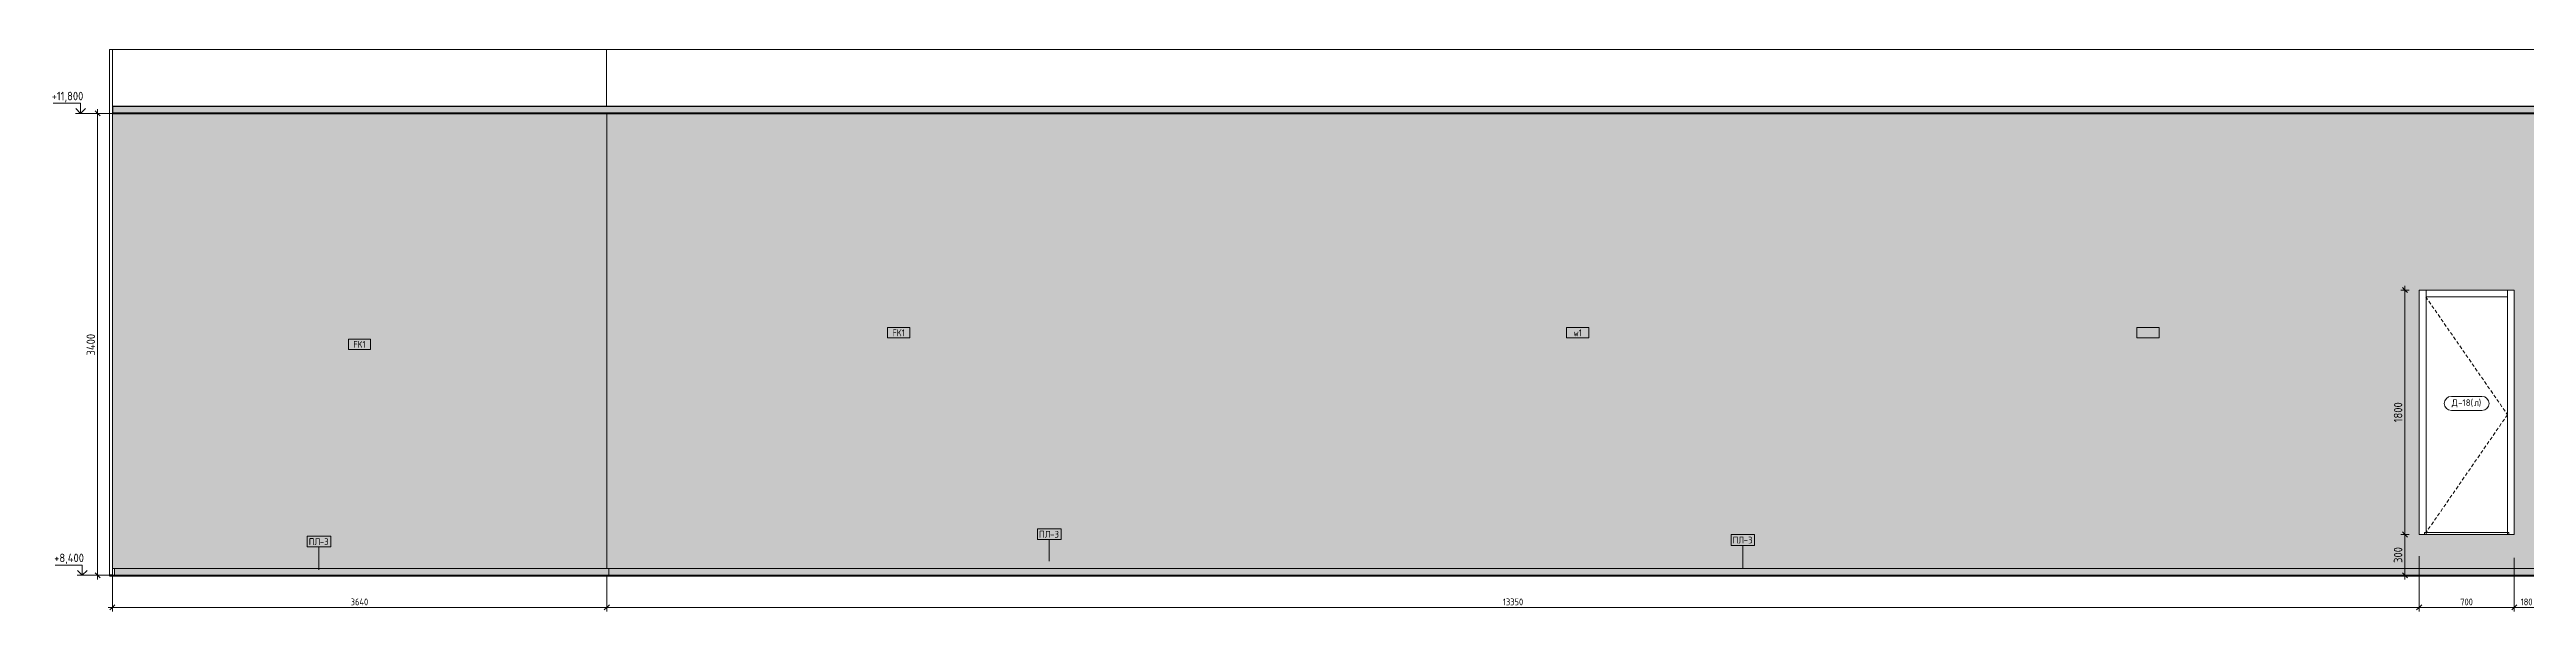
# Model space of a CAD drawing. Header units: millimetres. Extents: x 35124 to 170704, y -1987 to 12522.
# Drawn here: x 80015 to 98256, y 8134 to 12270 of the extents above; entities that cross this region are included whole.
import ezdxf

# ---------------------------------------------------------------- set-up
doc = ezdxf.new("R2010")
doc.units = ezdxf.units.MM
doc.linetypes.add('200_ШТРИХ__ш1_п0_6_', pattern=[40, 25, -15])
for name, color, linetype, lineweight in [('A-ANNO-DIMS', 7, 'Continuous', 9), ('A-ANNO-DIMS-25', 7, 'Continuous', 9), ('A-DOOR', 7, 'Continuous', 9), ('A-DOOR-2', 7, '200_ШТРИХ__ш1_п0_6_', 9), ('A-DOOR-FRAM-1', 7, 'Continuous', 9), ('A-DOOR-IDEN', 7, 'Continuous', 9), ('A-FLOR', 7, 'Continuous', 9), ('A-GENM', 7, 'Continuous', 9), ('A-GENM-IDEN', 7, 'Continuous', 9), ('A-WALL-IDEN', 7, 'Continuous', 9), ('A-WALL-PATT', 7, 'Continuous', 9), ('G-ANNO-DIMS', 7, 'Continuous', 9), ('G-ANNO-DIMS-1', 7, 'Continuous', 20), ('I-WALL', 7, 'Continuous', 9)]:
    doc.layers.add(name, color=color, linetype=linetype, lineweight=lineweight)
for name, color, linetype, lineweight, true_color in [('A-CLNG-1', 7, 'Continuous', 9, 0x787878), ('A-CLNG-FNSH-1', 7, 'Continuous', 30, 0x3c3c3c), ('A-FLOR-FNSH-1', 7, 'Continuous', 30, 0x3c3c3c), ('A-WALL-4', 7, 'Continuous', 30, 0x3c3c3c)]:
    doc.layers.add(name, color=color, linetype=linetype, lineweight=lineweight, true_color=true_color)
doc.styles.add('GOST Common_1', font='GOST_Common.ttf', dxfattribs={"height": 50})
doc.styles.add('GOST Common_2', font='GOST_Common.ttf', dxfattribs={"width": 0.9, "height": 50})
doc.styles.add('ISOCPEUR_1', font='isocpeur.ttf', dxfattribs={"width": 0.9, "height": 62.5})
doc.styles.add('ISOCPEUR_2', font='isocpeur.ttf', dxfattribs={"width": 0.9, "height": 50})
doc.dimstyles.new('ISO-2_0_0_9К_Средний_округл2', dxfattribs={"dimscale": 304.8, "dimtxt": 49.799059, "dimasz": 0.123031, "dimexe": 0.098425, "dimexo": 0, "dimgap": 0, "dimtad": 1, "dimdec": 0, "dimrnd": 10, "dimzin": 0, "dimdsep": 46, "dimtxsty": 'ISOCPEUR_2', "dimblk1": 'OBLIQUE', "dimblk2": 'OBLIQUE', "dimsah": 1, "dimcen": 0.09, "dimdle": 0.098425, "dimazin": 0, "dimtfac": 1, "dimtdec": 4, "dimtix": 1, "dimtmove": 0, "dimatfit": 3, "dimfxl": 1, "dimtvp": 1, "dimtolj": 1, "dimtzin": 0, "dimarcsym": 2})
doc.dimstyles.new('ISO-2_5_0_9К_БОЛЬШОЙ_1', dxfattribs={"dimscale": 304.8, "dimtxt": 62.248823, "dimasz": 0.123031, "dimexe": 0.098425, "dimexo": 0.246063, "dimgap": 0, "dimtad": 1, "dimdec": 0, "dimrnd": 10, "dimzin": 0, "dimdsep": 46, "dimtxsty": 'ISOCPEUR_1', "dimblk1": 'OBLIQUE', "dimblk2": 'OBLIQUE', "dimsah": 1, "dimcen": 0.09, "dimdle": 0.098425, "dimazin": 0, "dimtfac": 1, "dimtdec": 4, "dimtix": 1, "dimtmove": 0, "dimatfit": 3, "dimfxl": 1, "dimtvp": 1, "dimtolj": 1, "dimtzin": 0, "dimarcsym": 2})

# ---------------------------------------------------------------- blocks, each defined once
blk = doc.blocks.new('110_Дверь_СКБ_1Ст - д-18 700x2100h_Технический шкаф ЭОМ и СС-23257539-Развертка 3_19-1')
at = {"layer": 'A-DOOR'}
for p, q in [((56398, 10450), (55798, 10450)), ((55798, 8714), (55798, 10450)), ((56398, 10450), (56398, 8714)), ((56398, 8714), (55798, 8714))]:
    blk.add_line(p, q, dxfattribs=at)
at = {"layer": 'A-DOOR-2'}
for p, q in [((55796, 10450), (56398, 9582)), ((56398, 9582), (55798, 8714))]:
    blk.add_line(p, q, dxfattribs=at)
at = {"layer": 'A-DOOR-FRAM-1'}
for p, q in [((55798, 10450), (55798, 10500)), ((55798, 10500), (55798, 8700)), ((56398, 10450), (55798, 10450)), ((56398, 10500), (56398, 10450)), ((56398, 10500), (56398, 8700)), ((55788, 8700), (55788, 8714)), ((56408, 8714), (55788, 8714)), ((56408, 8714), (56408, 8700))]:
    blk.add_line(p, q, dxfattribs=at)
blk = doc.blocks.new('Плинтус - Плинтус темный _ст_школа_-32862111-Развертка 3_19-1')
at = {"layer": 'A-GENM'}
blk.add_hatch(color=256, dxfattribs=at).paths.add_polyline_path([(42400, 8400), (42416, 8400), (42416, 8450), (38776, 8450), (38776, 8400), (42380, 8400)])
for p in [(38776, 8450), (42416, 8400)]:
    blk.add_line(p, (42416, 8450), dxfattribs=at)
blk = doc.blocks.new('Плинтус - Плинтус темный _ст_школа_-33411867-Развертка 3_19-1')
at = {"layer": 'A-GENM'}
blk.add_line((42416, 8450), (42416, 8400), dxfattribs=at)
blk = doc.blocks.new('Плинтус - Плинтус темный _ст_школа_-32863966-Развертка 3_19-1')
at = {"layer": 'A-GENM'}
blk.add_hatch(color=256, dxfattribs=at).paths.add_polyline_path([(59036, 8400), (59103, 8400), (59103, 8450), (42416, 8450), (42416, 8400), (58832, 8400)])
for p in [(42416, 8450), (59103, 8400)]:
    blk.add_line(p, (59103, 8450), dxfattribs=at)
blk = doc.blocks.new('Плинтус - Плинтус темный _ст_школа_-32862286-Развертка 3_19-1')
at = {"layer": 'A-GENM'}
for p, q in [((38761, 8400), (38761, 8450)), ((38776, 8450), (38761, 8450)), ((38776, 8400), (38776, 8450))]:
    blk.add_line(p, q, dxfattribs=at)
blk = doc.blocks.new('Плинтус - Плинтус темный _ст_школа_-V6-Развертка 3_19-1')
at = {"layer": 'A-GENM'}
for p in [(38776, 8450), (42416, 8400)]:
    blk.add_line(p, (42416, 8450), dxfattribs=at)
blk = doc.blocks.new('Плинтус - Плинтус темный _ст_школа_-32863956-Развертка 3_19-1')
at = {"layer": 'A-GENM'}
blk.add_line((38761, 8400), (38761, 8450), dxfattribs=at)
blk = doc.blocks.new('Высотные отметки - Стрелка_Верх-17668718-Развертка 3_19-1')
at = {"layer": 'G-ANNO-DIMS'}
for p, q in [((38525, 11875), (38325, 11875)), ((38525, 11800), (38525, 11875)), ((38563, 11800), (38488, 11800))]:
    blk.add_line(p, q, dxfattribs=at)
at = {"layer": 'G-ANNO-DIMS-1'}
for q in [(38490, 11835), (38561, 11835)]:
    blk.add_line((38525, 11800), q, dxfattribs=at)
blk = doc.blocks.new('DIMBLOCK34-Развертка 3_19-1')
at = {"layer": 'A-ANNO-DIMS-25'}
for p, q in [((98166, 8528), (98166, 8134)), ((98166, 8164), (98166, 8528)), ((98346, 8540), (98346, 8134)), ((98346, 8164), (98346, 8540)), ((98346, 8164), (98166, 8164))]:
    blk.add_line(p, q, dxfattribs=at)
at = {"layer": 'A-ANNO-DIMS-25', "lineweight": 20}
for p, q in [((98166, 8164), (98147, 8145)), ((98166, 8164), (98184, 8183)), ((98346, 8164), (98327, 8145)), ((98346, 8164), (98364, 8183))]:
    blk.add_line(p, q, dxfattribs=at)
at = {"layer": 'A-ANNO-DIMS-25', "color": 0, "insert": (98213, 8229), "char_height": 50, "width": 103.43, "attachment_point": 1, "line_spacing_factor": 1.149209, "style": 'ISOCPEUR_2'}
blk.add_mtext('180', dxfattribs=at)
blk = doc.blocks.new('_Oblique')
at = {"color": 0, "linetype": 'ByBlock', "lineweight": -2}
blk.add_line((-0.5, -0.5), (0.5, 0.5), dxfattribs=at)
blk = doc.blocks.new('DIMBLOCK35-Развертка 3_19-1')
at = {"layer": 'A-ANNO-DIMS-25'}
for p, q in [((97466, 8540), (97466, 8134)), ((97466, 8164), (97466, 8540)), ((98166, 8528), (98166, 8134)), ((98166, 8164), (98166, 8528)), ((98166, 8164), (97466, 8164))]:
    blk.add_line(p, q, dxfattribs=at)
at = {"layer": 'A-ANNO-DIMS-25', "lineweight": 20}
for p, q in [((97466, 8164), (97447, 8145)), ((97466, 8164), (97484, 8183)), ((98166, 8164), (98147, 8145)), ((98166, 8164), (98184, 8183))]:
    blk.add_line(p, q, dxfattribs=at)
at = {"layer": 'A-ANNO-DIMS-25', "color": 0, "insert": (97768, 8229), "char_height": 50, "width": 113.77, "attachment_point": 1, "line_spacing_factor": 1.149209, "style": 'ISOCPEUR_2'}
blk.add_mtext('700', dxfattribs=at)
blk = doc.blocks.new('DIMBLOCK36-Развертка 3_19-1')
at = {"layer": 'A-ANNO-DIMS-25'}
for p, q in [((84119, 8400), (84119, 8134)), ((84119, 8164), (84119, 8400)), ((97466, 8540), (97466, 8134)), ((97466, 8164), (97466, 8540)), ((97466, 8164), (84119, 8164))]:
    blk.add_line(p, q, dxfattribs=at)
at = {"layer": 'A-ANNO-DIMS-25', "lineweight": 20}
for p, q in [((84119, 8164), (84100, 8145)), ((84119, 8164), (84138, 8183)), ((97466, 8164), (97447, 8145)), ((97466, 8164), (97484, 8183))]:
    blk.add_line(p, q, dxfattribs=at)
at = {"layer": 'A-ANNO-DIMS-25', "color": 0, "insert": (90718, 8229), "char_height": 50, "width": 179.28, "attachment_point": 1, "line_spacing_factor": 1.149209, "style": 'ISOCPEUR_2'}
blk.add_mtext('13350', dxfattribs=at)
blk = doc.blocks.new('DIMBLOCK37-Развертка 3_19-1')
at = {"layer": 'A-ANNO-DIMS-25'}
for p, q in [((80478, 8400), (80478, 8134)), ((80478, 8164), (80478, 8400)), ((84119, 8400), (84119, 8134)), ((84119, 8164), (84119, 8400)), ((84119, 8164), (80448, 8164))]:
    blk.add_line(p, q, dxfattribs=at)
at = {"layer": 'A-ANNO-DIMS-25', "lineweight": 20}
for p, q in [((80478, 8164), (80459, 8145)), ((80478, 8164), (80497, 8183)), ((84119, 8164), (84100, 8145)), ((84119, 8164), (84138, 8183))]:
    blk.add_line(p, q, dxfattribs=at)
at = {"layer": 'A-ANNO-DIMS-25', "color": 0, "insert": (82233, 8229), "char_height": 50, "width": 157.44, "attachment_point": 1, "line_spacing_factor": 1.149209, "style": 'ISOCPEUR_2'}
blk.add_mtext('3640', dxfattribs=at)
blk = doc.blocks.new('DIMBLOCK38-Развертка 3_19-1')
at = {"layer": 'A-ANNO-DIMS-25'}
for p, q in [((97391, 10500), (97330, 10500)), ((97360, 10530), (97360, 8700)), ((97360, 10500), (97391, 10500)), ((97391, 8700), (97330, 8700)), ((97360, 8700), (97391, 8700))]:
    blk.add_line(p, q, dxfattribs=at)
at = {"layer": 'A-ANNO-DIMS-25', "lineweight": 20}
for p, q in [((97360, 10500), (97342, 10519)), ((97360, 10500), (97379, 10481)), ((97360, 8700), (97342, 8719)), ((97360, 8700), (97379, 8681))]:
    blk.add_line(p, q, dxfattribs=at)
at = {"layer": 'A-ANNO-DIMS-25', "color": 0, "insert": (97279, 9526), "char_height": 62.5, "width": 176.69, "attachment_point": 1, "rotation": 90, "line_spacing_factor": 1.149209, "style": 'ISOCPEUR_1'}
blk.add_mtext('1800', dxfattribs=at)
blk = doc.blocks.new('DIMBLOCK39-Развертка 3_19-1')
at = {"layer": 'A-ANNO-DIMS-25'}
for p, q in [((97391, 8700), (97330, 8700)), ((97360, 8700), (97360, 8370)), ((97360, 8700), (97391, 8700)), ((97312, 8400), (97390, 8400)), ((97360, 8400), (97312, 8400))]:
    blk.add_line(p, q, dxfattribs=at)
at = {"layer": 'A-ANNO-DIMS-25', "lineweight": 20}
for p, q in [((97360, 8700), (97342, 8719)), ((97360, 8700), (97379, 8681)), ((97360, 8400), (97342, 8419)), ((97360, 8400), (97379, 8381))]:
    blk.add_line(p, q, dxfattribs=at)
at = {"layer": 'A-ANNO-DIMS-25', "color": 0, "insert": (97279, 8491), "char_height": 62.5, "width": 142.21, "attachment_point": 1, "rotation": 90, "line_spacing_factor": 1.149209, "style": 'ISOCPEUR_1'}
blk.add_mtext('300', dxfattribs=at)
blk = doc.blocks.new('М_двери - Типоразмер_рамка-25223575-Развертка 3_19-1')
at = {"layer": 'A-DOOR-IDEN'}
for p, q in [((56210, 9717), (55985, 9717)), ((55985, 9613), (56210, 9613))]:
    blk.add_line(p, q, dxfattribs=at)
for centre, start, end in [((55985, 9665), 90, 270), ((56210, 9665), 270, 90)]:
    blk.add_arc(centre, 52, start, end, dxfattribs=at)
blk = doc.blocks.new('М_стена_0001 - Типоразмер_без рамки-25382661-Развертка 3_19-1')
at = {"layer": 'A-WALL-IDEN'}
for p, q in [((44632, 10223), (44469, 10223)), ((44469, 10223), (44469, 10148)), ((44632, 10148), (44632, 10223)), ((44469, 10148), (44632, 10148))]:
    blk.add_line(p, q, dxfattribs=at)
blk = doc.blocks.new('Mark Reiling - Mark Reiling-26174330-Развертка 3_19-1')
at = {"layer": 'A-GENM-IDEN'}
for p, q in [((50680, 8699), (50680, 8620)), ((50680, 8699), (50854, 8699)), ((50854, 8699), (50680, 8699)), ((50680, 8699), (50680, 8620)), ((50680, 8620), (50854, 8620)), ((50680, 8620), (50854, 8620)), ((50854, 8620), (50854, 8699)), ((50854, 8620), (50854, 8699))]:
    blk.add_line(p, q, dxfattribs=at)
blk = doc.blocks.new('DIMBLOCK57-Развертка 3_19-1')
at = {"layer": 'A-ANNO-DIMS-25'}
for p, q in [((80404, 11800), (80339, 11800)), ((80369, 11830), (80369, 8370)), ((80369, 11800), (80383, 11800)), ((80378, 8400), (80339, 8400)), ((80369, 8400), (80383, 8400))]:
    blk.add_line(p, q, dxfattribs=at)
at = {"layer": 'A-ANNO-DIMS-25', "lineweight": 20}
for p, q in [((80369, 11800), (80351, 11819)), ((80369, 11800), (80388, 11781)), ((80369, 8400), (80351, 8419)), ((80369, 8400), (80388, 8381))]:
    blk.add_line(p, q, dxfattribs=at)
at = {"layer": 'A-ANNO-DIMS-25', "color": 0, "insert": (80288, 10018), "char_height": 62.5, "width": 196.8, "attachment_point": 1, "rotation": 90, "line_spacing_factor": 1.149209, "style": 'ISOCPEUR_1'}
blk.add_mtext('3400', dxfattribs=at)

msp = doc.modelspace()

# ---------------------------------------------------------------- hatches: boundary and pattern name
at = {"layer": 'A-CLNG-1'}
h = msp.add_hatch(color=256, dxfattribs=at)
h.paths.add_polyline_path([(115237.9115, 11800), (117176.9114, 11800.2423), (117176.9114, 11850), (115237.9115, 11850)])
h.paths.add_polyline_path([(107438.9658, 11800), (115237.9115, 11800), (115237.9115, 11850), (80478.9114, 11850), (80478.9114, 11800), (106864.9004, 11800)])
at = {"layer": 'A-WALL-PATT'}
for points in [[(80478.9114, 8450), (84117.9114, 8450), (84117.9114, 11800), (80478.9114, 11800), (80478.9114, 8455.5341)], [(84118.9114, 8450), (84118.9114, 11800), (84117.9114, 11800), (84117.9114, 8450)]]:
    msp.add_hatch(color=256, dxfattribs=at).paths.add_polyline_path(points)
h = msp.add_hatch(color=256, dxfattribs=at)
h.paths.add_polyline_path([(99919.4882, 8450), (103097.9115, 8450), (103097.9115, 11800), (84118.9114, 11799.9026), (84118.9114, 8450), (99842.5652, 8450)])
h.paths.add_polyline_path([(100550.1818, 8700), (100105.725, 8700), (100105.725, 10500), (100805.725, 10500), (100805.725, 8700)])
h.paths.add_polyline_path([(98345.725, 8700), (98345.725, 10500), (99045.725, 10500), (99045.725, 8700), (98802.6806, 8700)])
h.paths.add_polyline_path([(99689.0838, 8700), (99225.725, 8700), (99225.725, 10500), (99925.725, 10500), (99925.725, 8700)])
h.paths.add_polyline_path([(98165.725, 8700), (97465.725, 8700), (97465.725, 10500), (98165.725, 10500), (98165.725, 8711.3632)])

# ---------------------------------------------------------------- linework, layer by layer
at = {"layer": 'A-CLNG-FNSH-1'}
for p, q in [((117176.9114, 11850), (80478.9114, 11850)), ((80478.9114, 11850), (80478.9114, 11800)), ((117176.9114, 11801), (80478.9114, 11801)), ((80478.9114, 11800), (117176.9114, 11800))]:
    msp.add_line(p, q, dxfattribs=at)
at = {"layer": 'A-FLOR'}
for p, q in [((80457.8951, 12270), (117198.0764, 12270)), ((117177.9114, 8400), (80457.8951, 8400)), ((80457.8951, 8395), (80457.9114, 8395))]:
    msp.add_line(p, q, dxfattribs=at)
at = {"layer": 'A-FLOR-FNSH-1'}
msp.add_line((80457.9114, 8395), (117198.0764, 8395), dxfattribs=at)
at = {"layer": 'A-GENM-IDEN'}
for p, q in [((81998.9895, 8440.1393), (81998.9895, 8608.0189)), ((87376.8237, 8503.6304), (87376.8237, 8662.0922)), ((92484.8182, 8450), (92484.8182, 8619.0922))]:
    msp.add_line(p, q, dxfattribs=at)
at = {"layer": 'A-WALL-4'}
for p, q in [((80457.9114, 8400), (80457.9114, 8394.9841)), ((80477.9114, 8400), (80457.9114, 8400)), ((80477.9114, 8394.9841), (80477.9114, 8400))]:
    msp.add_line(p, q, dxfattribs=at)
at = {"layer": 'G-ANNO-DIMS'}
for p, q in [((80341.6884, 11800), (80243.1318, 11800)), ((80557.2448, 11800), (80341.6884, 11800)), ((80365.0209, 8400), (80255.7727, 8400)), ((80561.265, 8400), (80365.0209, 8400))]:
    msp.add_line(p, q, dxfattribs=at)
at = {"layer": 'I-WALL'}
for p, q in [((80457.9114, 8400), (80457.9114, 12270)), ((80477.9114, 8400), (80477.9114, 12270)), ((84117.9114, 12270), (84117.9114, 11850)), ((80478.9114, 11800), (80477.9114, 11800)), ((80478.9114, 11800), (80478.9114, 8400)), ((84118.9114, 11800), (84118.9114, 8450)), ((97465.725, 8700), (97465.725, 10500)), ((97465.725, 10500), (98165.725, 10500)), ((98165.725, 10500), (98165.725, 8700)), ((98165.725, 8700), (97465.725, 8700))]:
    msp.add_line(p, q, dxfattribs=at)

# ---------------------------------------------------------------- block references
at = {"layer": 'A-DOOR'}
msp.add_blockref('110_Дверь_СКБ_1Ст - д-18 700x2100h_Технический шкаф ЭОМ и СС-23257539-Развертка 3_19-1', (41717.9115, 0), dxfattribs=at)
at = {"layer": 'A-DOOR-IDEN'}
msp.add_blockref('М_двери - Типоразмер_рамка-25223575-Развертка 3_19-1', (41717.9115, 0), dxfattribs=at)
at = {"layer": 'A-GENM'}
for name in ['Плинтус - Плинтус темный _ст_школа_-32862286-Развертка 3_19-1', 'Плинтус - Плинтус темный _ст_школа_-32863956-Развертка 3_19-1', 'Плинтус - Плинтус темный _ст_школа_-32862111-Развертка 3_19-1', 'Плинтус - Плинтус темный _ст_школа_-V6-Развертка 3_19-1', 'Плинтус - Плинтус темный _ст_школа_-33411867-Развертка 3_19-1', 'Плинтус - Плинтус темный _ст_школа_-32863966-Развертка 3_19-1']:
    msp.add_blockref(name, (41717.9115, 0), dxfattribs=at)
at = {"layer": 'A-GENM-IDEN'}
for p in [(31232.0828, -11.0734), (36609.9169, 43), (41717.9115, 0)]:
    msp.add_blockref('Mark Reiling - Mark Reiling-26174330-Развертка 3_19-1', p, dxfattribs=at)
at = {"layer": 'A-WALL-IDEN'}
for p in [(41717.9115, 0), (46717.9115, 0), (50917.9115, 0), (37747.4227, -85.2188)]:
    msp.add_blockref('М_стена_0001 - Типоразмер_без рамки-25382661-Развертка 3_19-1', p, dxfattribs=at)
at = {"layer": 'G-ANNO-DIMS'}
for p in [(41717.9115, 0), (41730.5524, -3400)]:
    msp.add_blockref('Высотные отметки - Стрелка_Верх-17668718-Развертка 3_19-1', p, dxfattribs=at)

# ---------------------------------------------------------------- texts
at = {"layer": 'A-DOOR-IDEN', "char_height": 50, "attachment_point": 1, "style": 'GOST Common_1'}
for s, insert, width in [('\\fGOST Common|b0|i0|c204|p34|;Д', (97705.914, 9695.308), 56.118125), ('-18(', (97752.2161, 9695.308), 142.299531), ('\\fGOST Common|b0|i0|c204|p34|;л', (97869.625, 9695.308), 42.088594), ('\\fGOST Common|b0|i0|c204|p34|;)', (97904.3515, 9695.308), 24.050625)]:
    msp.add_mtext(s, dxfattribs=dict(at, insert=insert, width=width))
at = {"layer": 'A-GENM-IDEN', "char_height": 50, "attachment_point": 1, "style": 'GOST Common_1'}
for s, insert, width in [('ПЛ', (81923.8414, 8672.9121), 98.206719), ('-3', (82004.87, 8672.9121), 86.181406), ('ПЛ', (87301.6756, 8726.9855), 98.206719), ('-3', (87382.7042, 8726.9855), 86.181406), ('ПЛ', (92409.6701, 8683.9855), 98.206719), ('-3', (92490.6988, 8683.9855), 86.181406)]:
    msp.add_mtext(s, dxfattribs=dict(at, insert=insert, width=width))
at = {"layer": 'A-WALL-IDEN', "char_height": 50, "attachment_point": 1, "style": 'GOST Common_2'}
for s, insert, width in [('FK1', (82252.8515, 10124.5068), 111.835406), ('FK1', (86223.3403, 10209.7256), 111.835406), ('w1', (91237.5153, 10209.7256), 77.563266)]:
    msp.add_mtext(s, dxfattribs=dict(at, insert=insert, width=width))

# ---------------------------------------------------------------- dimensions: what is measured, and where the dimension line sits
at = {"layer": 'A-ANNO-DIMS'}
for base, p1, p2, override, picture, middle in [((97360.3938, 8700), (97465.725, 10500), (97465.725, 8700), {"dimpost": '<>', "dimfxl": 1800}, 'DIMBLOCK38-Развертка 3_19-1', (97329.1438, 9600)), ((97360.3938, 8400), (97465.725, 8700), (97386.9103, 8400), {"dimpost": '<>', "dimfxl": 310.180201}, 'DIMBLOCK39-Развертка 3_19-1', (97329.1438, 8550))]:
    dim = msp.add_linear_dim(base=base, p1=p1, p2=p2, angle=90, dimstyle='ISO-2_5_0_9К_БОЛЬШОЙ_1', override=override, dxfattribs=at)
    dim.commit()
    dim.dimension.update_dxf_attribs({"geometry": picture, "text_midpoint": middle})
for base, p1, p2, override, picture, middle in [((80477.9114, 8163.7973), (84118.9114, 8400), (80477.9114, 8400), {"dimpost": '<>', "dimfxl": 3641.000078}, 'DIMBLOCK37-Развертка 3_19-1', (82298.4114, 8188.7973)), ((84118.9114, 8163.7973), (97465.725, 8540), (84118.9114, 8400), {"dimpost": '<>', "dimfxl": 13347.547837}, 'DIMBLOCK36-Развертка 3_19-1', (90792.3182, 8188.7973)), ((97465.725, 8163.7973), (98165.725, 8527.808), (97465.725, 8540), {"dimpost": '<>', "dimfxl": 700.106167}, 'DIMBLOCK35-Развертка 3_19-1', (97815.725, 8188.7973)), ((98165.725, 8163.7973), (98345.725, 8540), (98165.725, 8527.808), {"dimpost": '<>', "dimfxl": 180.41243}, 'DIMBLOCK34-Развертка 3_19-1', (98255.725, 8188.7973))]:
    dim = msp.add_linear_dim(base=base, p1=p1, p2=p2, dimstyle='ISO-2_0_0_9К_Средний_округл2', override=override, dxfattribs=at)
    dim.commit()
    dim.dimension.update_dxf_attribs({"geometry": picture, "text_midpoint": middle})

# ---------------------------------------------------------------- next in the draw order: texts
at = {"layer": 'G-ANNO-DIMS', "char_height": 62.5, "attachment_point": 1, "line_spacing_factor": 1.149209, "style": 'ISOCPEUR_1', "bg_fill": 3, "box_fill_scale": 1.25, "bg_fill_color": 256, "bg_fill_true_color": 13158600, "bg_fill_transparency": 0}
for s, insert, width in [('+11,800', (80030.7902, 11959.1535), 275.61967), ('+8,400', (80049.3444, 8559.1535), 261.427871)]:
    msp.add_mtext(s, dxfattribs=dict(at, insert=insert, width=width))

# ---------------------------------------------------------------- next in the draw order: dimensions: what is measured, and where the dimension line sits
at = {"layer": 'A-ANNO-DIMS'}
dim = msp.add_linear_dim(base=(80369.4351, 8400), p1=(80478.9114, 11800), p2=(80452.9504, 8400), angle=90, dimstyle='ISO-2_5_0_9К_БОЛЬШОЙ_1', override={"dimpost": '<>', "dimfxl": 3400.099112}, dxfattribs=at)
dim.commit()
dim.dimension.update_dxf_attribs({"geometry": 'DIMBLOCK57-Развертка 3_19-1', "text_midpoint": (80338.1851, 10100)})

doc.saveas('drawing.dxf')
